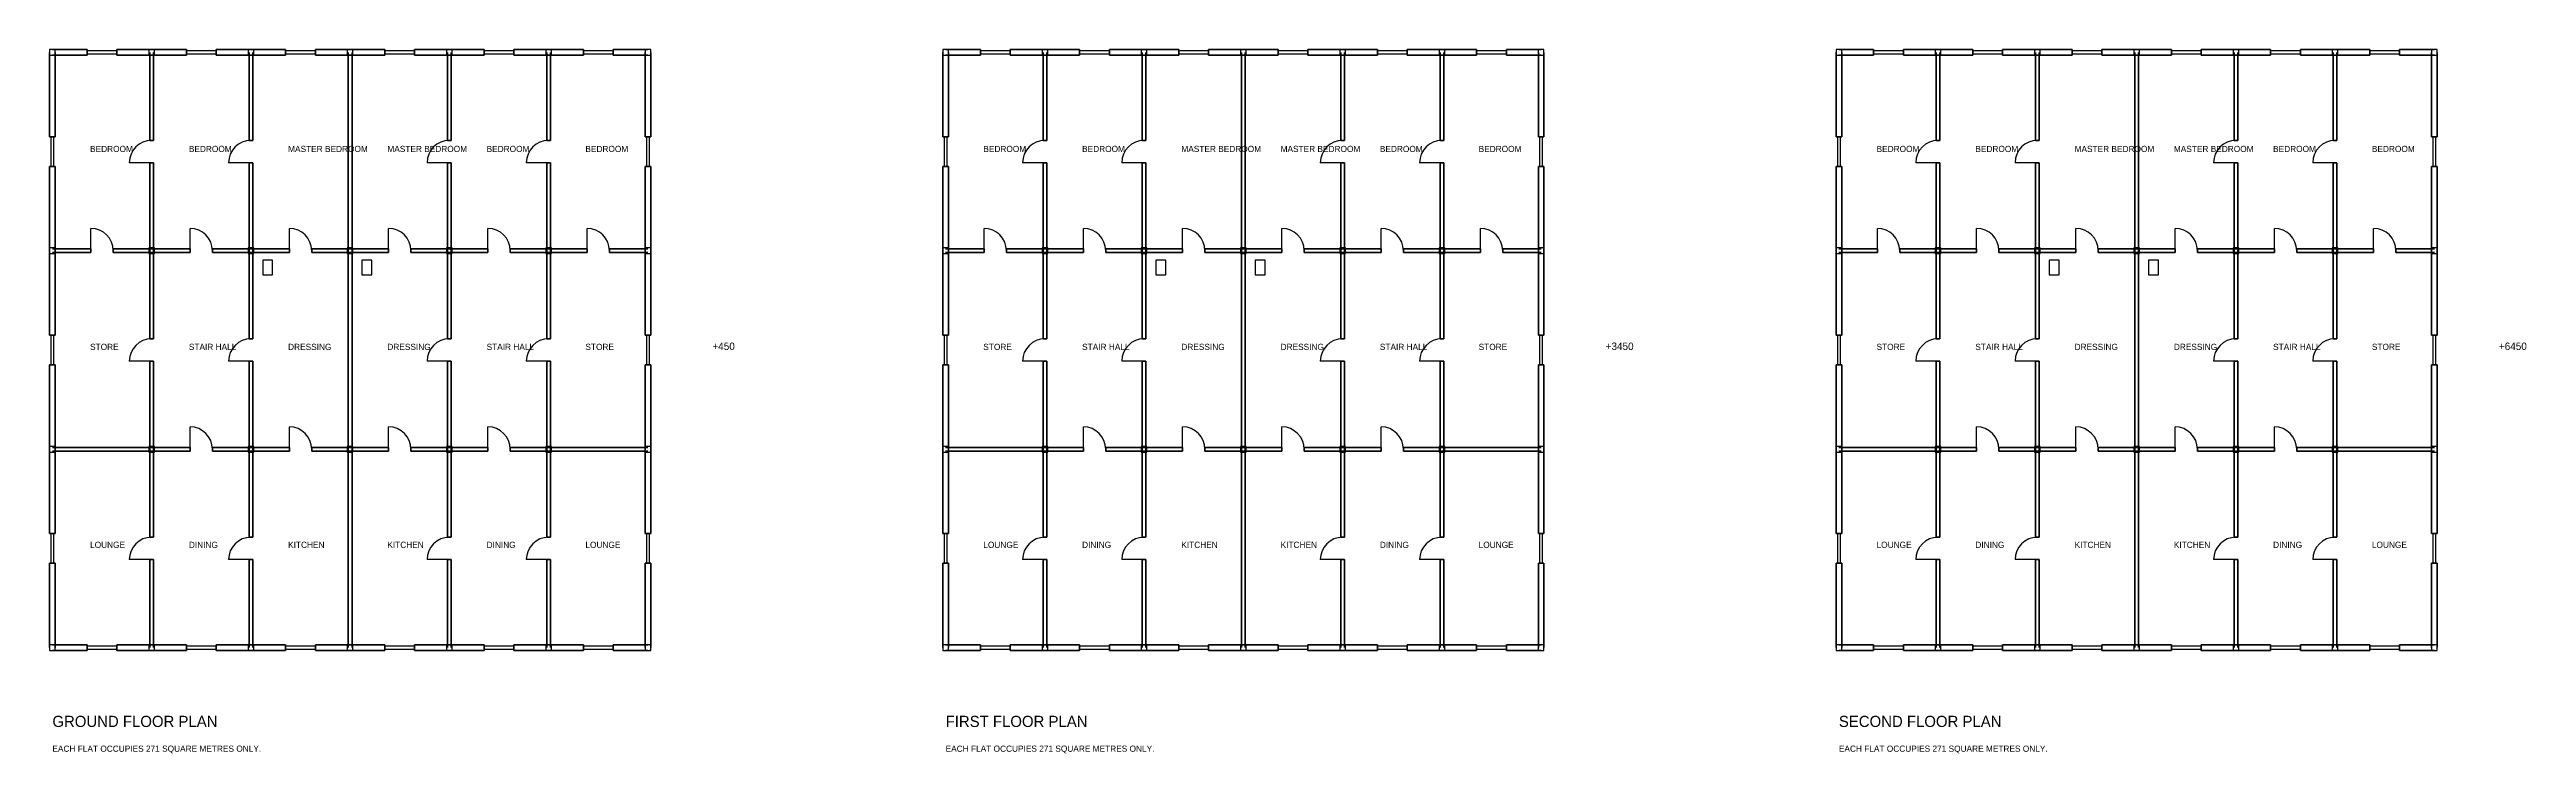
# Model space of a CAD drawing. Header units: millimetres. Extents: x -115 to 209599, y -4269 to 24115.
# Drawn here: x -115 to 99711, y -4269 to 24115 of the extents above; entities that cross this region are included whole.
import ezdxf

# ---------------------------------------------------------------- set-up
doc = ezdxf.new("R2010")
doc.units = ezdxf.units.MM
for name, color, linetype in [('COLUMN', 5, 'CONTINUOUS'), ('DOOR', 3, 'CONTINUOUS'), ('SANITARY', 7, 'CONTINUOUS'), ('TEXT', 6, 'CONTINUOUS'), ('WALL', 4, 'CONTINUOUS'), ('WIND', 2, 'CONTINUOUS')]:
    doc.layers.add(name, color=color, linetype=linetype)

# ---------------------------------------------------------------- blocks, each defined once
blk = doc.blocks.new('WIN-1200')
at = {"layer": 'WIND'}
blk.add_lwpolyline([(-600, -60), (600, -60), (600, 60), (-600, 60)], close=True, dxfattribs=at)
blk = doc.blocks.new('DOOR-900')
at = {"layer": 'DOOR'}
blk.add_line((-450, 0), (-450, 900), dxfattribs=at)
blk.add_arc((-450, 0), 900, 0, 90, dxfattribs=at)
blk = doc.blocks.new('WC-STD')
at = {"layer": 'SANITARY'}
blk.add_lwpolyline([(-200, -300), (200, -300), (200, 300), (-200, 300)], close=True, dxfattribs=at)

msp = doc.modelspace()

# ---------------------------------------------------------------- linework, layer by layer
at = {"layer": 'COLUMN'}
for points in [[(-115, 23885), (115, 23885), (115, 24115), (-115, 24115)], [(3885, 23885), (4115, 23885), (4115, 24115), (3885, 24115)], [(7885, 23885), (8115, 23885), (8115, 24115), (7885, 24115)], [(11885, 23885), (12115, 23885), (12115, 24115), (11885, 24115)], [(15885, 23885), (16115, 23885), (16115, 24115), (15885, 24115)], [(19885, 23885), (20115, 23885), (20115, 24115), (19885, 24115)], [(23885, 23885), (24115, 23885), (24115, 24115), (23885, 24115)], [(35885, 23885), (36115, 23885), (36115, 24115), (35885, 24115)], [(39885, 23885), (40115, 23885), (40115, 24115), (39885, 24115)], [(43885, 23885), (44115, 23885), (44115, 24115), (43885, 24115)], [(47885, 23885), (48115, 23885), (48115, 24115), (47885, 24115)], [(51885, 23885), (52115, 23885), (52115, 24115), (51885, 24115)], [(55885, 23885), (56115, 23885), (56115, 24115), (55885, 24115)], [(59885, 23885), (60115, 23885), (60115, 24115), (59885, 24115)], [(71885, 23885), (72115, 23885), (72115, 24115), (71885, 24115)], [(75885, 23885), (76115, 23885), (76115, 24115), (75885, 24115)], [(79885, 23885), (80115, 23885), (80115, 24115), (79885, 24115)], [(83885, 23885), (84115, 23885), (84115, 24115), (83885, 24115)], [(87885, 23885), (88115, 23885), (88115, 24115), (87885, 24115)], [(91885, 23885), (92115, 23885), (92115, 24115), (91885, 24115)], [(95885, 23885), (96115, 23885), (96115, 24115), (95885, 24115)], [(-115, 15885), (115, 15885), (115, 16115), (-115, 16115)], [(3885, 15885), (4115, 15885), (4115, 16115), (3885, 16115)], [(7885, 15885), (8115, 15885), (8115, 16115), (7885, 16115)], [(11885, 15885), (12115, 15885), (12115, 16115), (11885, 16115)], [(15885, 15885), (16115, 15885), (16115, 16115), (15885, 16115)], [(19885, 15885), (20115, 15885), (20115, 16115), (19885, 16115)], [(23885, 15885), (24115, 15885), (24115, 16115), (23885, 16115)], [(35885, 15885), (36115, 15885), (36115, 16115), (35885, 16115)], [(39885, 15885), (40115, 15885), (40115, 16115), (39885, 16115)], [(43885, 15885), (44115, 15885), (44115, 16115), (43885, 16115)], [(47885, 15885), (48115, 15885), (48115, 16115), (47885, 16115)], [(51885, 15885), (52115, 15885), (52115, 16115), (51885, 16115)], [(55885, 15885), (56115, 15885), (56115, 16115), (55885, 16115)], [(59885, 15885), (60115, 15885), (60115, 16115), (59885, 16115)], [(71885, 15885), (72115, 15885), (72115, 16115), (71885, 16115)], [(75885, 15885), (76115, 15885), (76115, 16115), (75885, 16115)], [(79885, 15885), (80115, 15885), (80115, 16115), (79885, 16115)], [(83885, 15885), (84115, 15885), (84115, 16115), (83885, 16115)], [(87885, 15885), (88115, 15885), (88115, 16115), (87885, 16115)], [(91885, 15885), (92115, 15885), (92115, 16115), (91885, 16115)], [(95885, 15885), (96115, 15885), (96115, 16115), (95885, 16115)], [(-115, 7885), (115, 7885), (115, 8115), (-115, 8115)], [(3885, 7885), (4115, 7885), (4115, 8115), (3885, 8115)], [(7885, 7885), (8115, 7885), (8115, 8115), (7885, 8115)], [(11885, 7885), (12115, 7885), (12115, 8115), (11885, 8115)], [(15885, 7885), (16115, 7885), (16115, 8115), (15885, 8115)], [(19885, 7885), (20115, 7885), (20115, 8115), (19885, 8115)], [(23885, 7885), (24115, 7885), (24115, 8115), (23885, 8115)], [(35885, 7885), (36115, 7885), (36115, 8115), (35885, 8115)], [(39885, 7885), (40115, 7885), (40115, 8115), (39885, 8115)], [(43885, 7885), (44115, 7885), (44115, 8115), (43885, 8115)], [(47885, 7885), (48115, 7885), (48115, 8115), (47885, 8115)], [(51885, 7885), (52115, 7885), (52115, 8115), (51885, 8115)], [(55885, 7885), (56115, 7885), (56115, 8115), (55885, 8115)], [(59885, 7885), (60115, 7885), (60115, 8115), (59885, 8115)], [(71885, 7885), (72115, 7885), (72115, 8115), (71885, 8115)], [(75885, 7885), (76115, 7885), (76115, 8115), (75885, 8115)], [(79885, 7885), (80115, 7885), (80115, 8115), (79885, 8115)], [(83885, 7885), (84115, 7885), (84115, 8115), (83885, 8115)], [(87885, 7885), (88115, 7885), (88115, 8115), (87885, 8115)], [(91885, 7885), (92115, 7885), (92115, 8115), (91885, 8115)], [(95885, 7885), (96115, 7885), (96115, 8115), (95885, 8115)], [(-115, -115), (115, -115), (115, 115), (-115, 115)], [(3885, -115), (4115, -115), (4115, 115), (3885, 115)], [(7885, -115), (8115, -115), (8115, 115), (7885, 115)], [(11885, -115), (12115, -115), (12115, 115), (11885, 115)], [(15885, -115), (16115, -115), (16115, 115), (15885, 115)], [(19885, -115), (20115, -115), (20115, 115), (19885, 115)], [(23885, -115), (24115, -115), (24115, 115), (23885, 115)], [(35885, -115), (36115, -115), (36115, 115), (35885, 115)], [(39885, -115), (40115, -115), (40115, 115), (39885, 115)], [(43885, -115), (44115, -115), (44115, 115), (43885, 115)], [(47885, -115), (48115, -115), (48115, 115), (47885, 115)], [(51885, -115), (52115, -115), (52115, 115), (51885, 115)], [(55885, -115), (56115, -115), (56115, 115), (55885, 115)], [(59885, -115), (60115, -115), (60115, 115), (59885, 115)], [(71885, -115), (72115, -115), (72115, 115), (71885, 115)], [(75885, -115), (76115, -115), (76115, 115), (75885, 115)], [(79885, -115), (80115, -115), (80115, 115), (79885, 115)], [(83885, -115), (84115, -115), (84115, 115), (83885, 115)], [(87885, -115), (88115, -115), (88115, 115), (87885, 115)], [(91885, -115), (92115, -115), (92115, 115), (91885, 115)], [(95885, -115), (96115, -115), (96115, 115), (95885, 115)]]:
    msp.add_lwpolyline(points, close=True, dxfattribs=at)
at = {"layer": 'WALL', "lineweight": 50}
for p, q in [((-112.5, 20600), (-112.5, 24000)), ((1400, 24112.5), (0, 24112.5)), ((112.5, 24000), (112.5, 20600)), ((1400, 23887.5), (1400, 24112.5)), ((4000, 24112.5), (2600, 24112.5)), ((2600, 23887.5), (2600, 24112.5)), ((3925, 20450), (3925, 24000)), ((5400, 24112.5), (4000, 24112.5)), ((4075, 24000), (4075, 20450)), ((5400, 23887.5), (5400, 24112.5)), ((8000, 24112.5), (6600, 24112.5)), ((6600, 23887.5), (6600, 24112.5)), ((7925, 20450), (7925, 24000)), ((9400, 24112.5), (8000, 24112.5)), ((8075, 24000), (8075, 20450)), ((9400, 23887.5), (9400, 24112.5)), ((12000, 24112.5), (10600, 24112.5)), ((10600, 23887.5), (10600, 24112.5)), ((11925, 16000), (11925, 24000)), ((13400, 24112.5), (12000, 24112.5)), ((12075, 24000), (12075, 16000)), ((13400, 23887.5), (13400, 24112.5)), ((16000, 24112.5), (14600, 24112.5)), ((14600, 23887.5), (14600, 24112.5)), ((15925, 20450), (15925, 24000)), ((17400, 24112.5), (16000, 24112.5)), ((16075, 24000), (16075, 20450)), ((17400, 23887.5), (17400, 24112.5)), ((20000, 24112.5), (18600, 24112.5)), ((18600, 23887.5), (18600, 24112.5)), ((19925, 20450), (19925, 24000)), ((21400, 24112.5), (20000, 24112.5)), ((20075, 24000), (20075, 20450)), ((21400, 23887.5), (21400, 24112.5)), ((24000, 24112.5), (22600, 24112.5)), ((22600, 23887.5), (22600, 24112.5)), ((23887.5, 20600), (23887.5, 24000)), ((24112.5, 24000), (24112.5, 20600)), ((35887.5, 20600), (35887.5, 24000)), ((37400, 24112.5), (36000, 24112.5)), ((36112.5, 24000), (36112.5, 20600)), ((37400, 23887.5), (37400, 24112.5)), ((40000, 24112.5), (38600, 24112.5)), ((38600, 23887.5), (38600, 24112.5)), ((39925, 20450), (39925, 24000)), ((41400, 24112.5), (40000, 24112.5)), ((40075, 24000), (40075, 20450)), ((41400, 23887.5), (41400, 24112.5)), ((44000, 24112.5), (42600, 24112.5)), ((42600, 23887.5), (42600, 24112.5)), ((43925, 20450), (43925, 24000)), ((45400, 24112.5), (44000, 24112.5)), ((44075, 24000), (44075, 20450)), ((45400, 23887.5), (45400, 24112.5)), ((48000, 24112.5), (46600, 24112.5)), ((46600, 23887.5), (46600, 24112.5)), ((47925, 16000), (47925, 24000)), ((49400, 24112.5), (48000, 24112.5)), ((48075, 24000), (48075, 16000)), ((49400, 23887.5), (49400, 24112.5)), ((52000, 24112.5), (50600, 24112.5)), ((50600, 23887.5), (50600, 24112.5)), ((51925, 20450), (51925, 24000)), ((53400, 24112.5), (52000, 24112.5)), ((52075, 24000), (52075, 20450)), ((53400, 23887.5), (53400, 24112.5)), ((56000, 24112.5), (54600, 24112.5)), ((54600, 23887.5), (54600, 24112.5)), ((55925, 20450), (55925, 24000)), ((57400, 24112.5), (56000, 24112.5)), ((56075, 24000), (56075, 20450)), ((57400, 23887.5), (57400, 24112.5)), ((60000, 24112.5), (58600, 24112.5)), ((58600, 23887.5), (58600, 24112.5)), ((59887.5, 20600), (59887.5, 24000)), ((60112.5, 24000), (60112.5, 20600)), ((71887.5, 20600), (71887.5, 24000)), ((73400, 24112.5), (72000, 24112.5)), ((72112.5, 24000), (72112.5, 20600)), ((73400, 23887.5), (73400, 24112.5)), ((76000, 24112.5), (74600, 24112.5)), ((74600, 23887.5), (74600, 24112.5)), ((75925, 20450), (75925, 24000)), ((77400, 24112.5), (76000, 24112.5)), ((76075, 24000), (76075, 20450)), ((77400, 23887.5), (77400, 24112.5)), ((80000, 24112.5), (78600, 24112.5)), ((78600, 23887.5), (78600, 24112.5)), ((79925, 20450), (79925, 24000)), ((81400, 24112.5), (80000, 24112.5)), ((80075, 24000), (80075, 20450)), ((81400, 23887.5), (81400, 24112.5)), ((84000, 24112.5), (82600, 24112.5)), ((82600, 23887.5), (82600, 24112.5)), ((83925, 16000), (83925, 24000)), ((85400, 24112.5), (84000, 24112.5)), ((84075, 24000), (84075, 16000)), ((85400, 23887.5), (85400, 24112.5)), ((88000, 24112.5), (86600, 24112.5)), ((86600, 23887.5), (86600, 24112.5)), ((87925, 20450), (87925, 24000)), ((89400, 24112.5), (88000, 24112.5)), ((88075, 24000), (88075, 20450)), ((89400, 23887.5), (89400, 24112.5)), ((92000, 24112.5), (90600, 24112.5)), ((90600, 23887.5), (90600, 24112.5)), ((91925, 20450), (91925, 24000)), ((93400, 24112.5), (92000, 24112.5)), ((92075, 24000), (92075, 20450)), ((93400, 23887.5), (93400, 24112.5)), ((96000, 24112.5), (94600, 24112.5)), ((94600, 23887.5), (94600, 24112.5)), ((95887.5, 20600), (95887.5, 24000)), ((96112.5, 24000), (96112.5, 20600)), ((0, 23887.5), (1400, 23887.5)), ((2600, 23887.5), (4000, 23887.5)), ((4000, 23887.5), (5400, 23887.5)), ((6600, 23887.5), (8000, 23887.5)), ((8000, 23887.5), (9400, 23887.5)), ((10600, 23887.5), (12000, 23887.5)), ((12000, 23887.5), (13400, 23887.5)), ((14600, 23887.5), (16000, 23887.5)), ((16000, 23887.5), (17400, 23887.5)), ((18600, 23887.5), (20000, 23887.5)), ((20000, 23887.5), (21400, 23887.5)), ((22600, 23887.5), (24000, 23887.5)), ((36000, 23887.5), (37400, 23887.5)), ((38600, 23887.5), (40000, 23887.5)), ((40000, 23887.5), (41400, 23887.5)), ((42600, 23887.5), (44000, 23887.5)), ((44000, 23887.5), (45400, 23887.5)), ((46600, 23887.5), (48000, 23887.5)), ((48000, 23887.5), (49400, 23887.5)), ((50600, 23887.5), (52000, 23887.5)), ((52000, 23887.5), (53400, 23887.5)), ((54600, 23887.5), (56000, 23887.5)), ((56000, 23887.5), (57400, 23887.5)), ((58600, 23887.5), (60000, 23887.5)), ((72000, 23887.5), (73400, 23887.5)), ((74600, 23887.5), (76000, 23887.5)), ((76000, 23887.5), (77400, 23887.5)), ((78600, 23887.5), (80000, 23887.5)), ((80000, 23887.5), (81400, 23887.5)), ((82600, 23887.5), (84000, 23887.5)), ((84000, 23887.5), (85400, 23887.5)), ((86600, 23887.5), (88000, 23887.5)), ((88000, 23887.5), (89400, 23887.5)), ((90600, 23887.5), (92000, 23887.5)), ((92000, 23887.5), (93400, 23887.5)), ((94600, 23887.5), (96000, 23887.5)), ((-112.5, 20600), (112.5, 20600)), ((3925, 20450), (4075, 20450)), ((7925, 20450), (8075, 20450)), ((15925, 20450), (16075, 20450)), ((19925, 20450), (20075, 20450)), ((23887.5, 20600), (24112.5, 20600)), ((35887.5, 20600), (36112.5, 20600)), ((39925, 20450), (40075, 20450)), ((43925, 20450), (44075, 20450)), ((51925, 20450), (52075, 20450)), ((55925, 20450), (56075, 20450)), ((59887.5, 20600), (60112.5, 20600)), ((71887.5, 20600), (72112.5, 20600)), ((75925, 20450), (76075, 20450)), ((79925, 20450), (80075, 20450)), ((87925, 20450), (88075, 20450)), ((91925, 20450), (92075, 20450)), ((95887.5, 20600), (96112.5, 20600)), ((-112.5, 16000), (-112.5, 19400)), ((-112.5, 19400), (112.5, 19400)), ((112.5, 19400), (112.5, 16000)), ((3925, 16000), (3925, 19550)), ((3925, 19550), (4075, 19550)), ((4075, 19550), (4075, 16000)), ((7925, 16000), (7925, 19550)), ((7925, 19550), (8075, 19550)), ((8075, 19550), (8075, 16000)), ((15925, 16000), (15925, 19550)), ((15925, 19550), (16075, 19550)), ((16075, 19550), (16075, 16000)), ((19925, 16000), (19925, 19550)), ((19925, 19550), (20075, 19550)), ((20075, 19550), (20075, 16000)), ((23887.5, 16000), (23887.5, 19400)), ((23887.5, 19400), (24112.5, 19400)), ((24112.5, 19400), (24112.5, 16000)), ((35887.5, 16000), (35887.5, 19400)), ((35887.5, 19400), (36112.5, 19400)), ((36112.5, 19400), (36112.5, 16000)), ((39925, 16000), (39925, 19550)), ((39925, 19550), (40075, 19550)), ((40075, 19550), (40075, 16000)), ((43925, 16000), (43925, 19550)), ((43925, 19550), (44075, 19550)), ((44075, 19550), (44075, 16000)), ((51925, 16000), (51925, 19550)), ((51925, 19550), (52075, 19550)), ((52075, 19550), (52075, 16000)), ((55925, 16000), (55925, 19550)), ((55925, 19550), (56075, 19550)), ((56075, 19550), (56075, 16000)), ((59887.5, 16000), (59887.5, 19400)), ((59887.5, 19400), (60112.5, 19400)), ((60112.5, 19400), (60112.5, 16000)), ((71887.5, 16000), (71887.5, 19400)), ((71887.5, 19400), (72112.5, 19400)), ((72112.5, 19400), (72112.5, 16000)), ((75925, 16000), (75925, 19550)), ((75925, 19550), (76075, 19550)), ((76075, 19550), (76075, 16000)), ((79925, 16000), (79925, 19550)), ((79925, 19550), (80075, 19550)), ((80075, 19550), (80075, 16000)), ((87925, 16000), (87925, 19550)), ((87925, 19550), (88075, 19550)), ((88075, 19550), (88075, 16000)), ((91925, 16000), (91925, 19550)), ((91925, 19550), (92075, 19550)), ((92075, 19550), (92075, 16000)), ((95887.5, 16000), (95887.5, 19400)), ((95887.5, 19400), (96112.5, 19400)), ((96112.5, 19400), (96112.5, 16000)), ((-112.5, 12600), (-112.5, 16000)), ((1550, 16075), (0, 16075)), ((112.5, 16000), (112.5, 12600)), ((1550, 15925), (1550, 16075)), ((4000, 16075), (2450, 16075)), ((2450, 15925), (2450, 16075)), ((3925, 12450), (3925, 16000)), ((5550, 16075), (4000, 16075)), ((4075, 16000), (4075, 12450)), ((5550, 15925), (5550, 16075)), ((8000, 16075), (6450, 16075)), ((6450, 15925), (6450, 16075)), ((7925, 12450), (7925, 16000)), ((9550, 16075), (8000, 16075)), ((8075, 16000), (8075, 12450)), ((9550, 15925), (9550, 16075)), ((12000, 16075), (10450, 16075)), ((10450, 15925), (10450, 16075)), ((11925, 8000), (11925, 16000)), ((13550, 16075), (12000, 16075)), ((12075, 16000), (12075, 8000)), ((13550, 15925), (13550, 16075)), ((16000, 16075), (14450, 16075)), ((14450, 15925), (14450, 16075)), ((15925, 12450), (15925, 16000)), ((17550, 16075), (16000, 16075)), ((16075, 16000), (16075, 12450)), ((17550, 15925), (17550, 16075)), ((20000, 16075), (18450, 16075)), ((18450, 15925), (18450, 16075)), ((19925, 12450), (19925, 16000)), ((21550, 16075), (20000, 16075)), ((20075, 16000), (20075, 12450)), ((21550, 15925), (21550, 16075)), ((24000, 16075), (22450, 16075)), ((22450, 15925), (22450, 16075)), ((23887.5, 12600), (23887.5, 16000)), ((24112.5, 16000), (24112.5, 12600)), ((35887.5, 12600), (35887.5, 16000)), ((37550, 16075), (36000, 16075)), ((36112.5, 16000), (36112.5, 12600)), ((37550, 15925), (37550, 16075)), ((40000, 16075), (38450, 16075)), ((38450, 15925), (38450, 16075)), ((39925, 12450), (39925, 16000)), ((41550, 16075), (40000, 16075)), ((40075, 16000), (40075, 12450)), ((41550, 15925), (41550, 16075)), ((44000, 16075), (42450, 16075)), ((42450, 15925), (42450, 16075)), ((43925, 12450), (43925, 16000)), ((45550, 16075), (44000, 16075)), ((44075, 16000), (44075, 12450)), ((45550, 15925), (45550, 16075)), ((48000, 16075), (46450, 16075)), ((46450, 15925), (46450, 16075)), ((47925, 8000), (47925, 16000)), ((49550, 16075), (48000, 16075)), ((48075, 16000), (48075, 8000)), ((49550, 15925), (49550, 16075)), ((52000, 16075), (50450, 16075)), ((50450, 15925), (50450, 16075)), ((51925, 12450), (51925, 16000)), ((53550, 16075), (52000, 16075)), ((52075, 16000), (52075, 12450)), ((53550, 15925), (53550, 16075)), ((56000, 16075), (54450, 16075)), ((54450, 15925), (54450, 16075)), ((55925, 12450), (55925, 16000)), ((57550, 16075), (56000, 16075)), ((56075, 16000), (56075, 12450)), ((57550, 15925), (57550, 16075)), ((60000, 16075), (58450, 16075)), ((58450, 15925), (58450, 16075)), ((59887.5, 12600), (59887.5, 16000)), ((60112.5, 16000), (60112.5, 12600)), ((71887.5, 12600), (71887.5, 16000)), ((73550, 16075), (72000, 16075)), ((72112.5, 16000), (72112.5, 12600)), ((73550, 15925), (73550, 16075)), ((76000, 16075), (74450, 16075)), ((74450, 15925), (74450, 16075)), ((75925, 12450), (75925, 16000)), ((77550, 16075), (76000, 16075)), ((76075, 16000), (76075, 12450)), ((77550, 15925), (77550, 16075)), ((80000, 16075), (78450, 16075)), ((78450, 15925), (78450, 16075)), ((79925, 12450), (79925, 16000)), ((81550, 16075), (80000, 16075)), ((80075, 16000), (80075, 12450)), ((81550, 15925), (81550, 16075)), ((84000, 16075), (82450, 16075)), ((82450, 15925), (82450, 16075)), ((83925, 8000), (83925, 16000)), ((85550, 16075), (84000, 16075)), ((84075, 16000), (84075, 8000)), ((85550, 15925), (85550, 16075)), ((88000, 16075), (86450, 16075)), ((86450, 15925), (86450, 16075)), ((87925, 12450), (87925, 16000)), ((89550, 16075), (88000, 16075)), ((88075, 16000), (88075, 12450)), ((89550, 15925), (89550, 16075)), ((92000, 16075), (90450, 16075)), ((90450, 15925), (90450, 16075)), ((91925, 12450), (91925, 16000)), ((93550, 16075), (92000, 16075)), ((92075, 16000), (92075, 12450)), ((93550, 15925), (93550, 16075)), ((96000, 16075), (94450, 16075)), ((94450, 15925), (94450, 16075)), ((95887.5, 12600), (95887.5, 16000)), ((96112.5, 16000), (96112.5, 12600)), ((0, 15925), (1550, 15925)), ((2450, 15925), (4000, 15925)), ((4000, 15925), (5550, 15925)), ((6450, 15925), (8000, 15925)), ((8000, 15925), (9550, 15925)), ((10450, 15925), (12000, 15925)), ((12000, 15925), (13550, 15925)), ((14450, 15925), (16000, 15925)), ((16000, 15925), (17550, 15925)), ((18450, 15925), (20000, 15925)), ((20000, 15925), (21550, 15925)), ((22450, 15925), (24000, 15925)), ((36000, 15925), (37550, 15925)), ((38450, 15925), (40000, 15925)), ((40000, 15925), (41550, 15925)), ((42450, 15925), (44000, 15925)), ((44000, 15925), (45550, 15925)), ((46450, 15925), (48000, 15925)), ((48000, 15925), (49550, 15925)), ((50450, 15925), (52000, 15925)), ((52000, 15925), (53550, 15925)), ((54450, 15925), (56000, 15925)), ((56000, 15925), (57550, 15925)), ((58450, 15925), (60000, 15925)), ((72000, 15925), (73550, 15925)), ((74450, 15925), (76000, 15925)), ((76000, 15925), (77550, 15925)), ((78450, 15925), (80000, 15925)), ((80000, 15925), (81550, 15925)), ((82450, 15925), (84000, 15925)), ((84000, 15925), (85550, 15925)), ((86450, 15925), (88000, 15925)), ((88000, 15925), (89550, 15925)), ((90450, 15925), (92000, 15925)), ((92000, 15925), (93550, 15925)), ((94450, 15925), (96000, 15925)), ((-112.5, 12600), (112.5, 12600)), ((3925, 12450), (4075, 12450)), ((7925, 12450), (8075, 12450)), ((15925, 12450), (16075, 12450)), ((19925, 12450), (20075, 12450)), ((23887.5, 12600), (24112.5, 12600)), ((35887.5, 12600), (36112.5, 12600)), ((39925, 12450), (40075, 12450)), ((43925, 12450), (44075, 12450)), ((51925, 12450), (52075, 12450)), ((55925, 12450), (56075, 12450)), ((59887.5, 12600), (60112.5, 12600)), ((71887.5, 12600), (72112.5, 12600)), ((75925, 12450), (76075, 12450)), ((79925, 12450), (80075, 12450)), ((87925, 12450), (88075, 12450)), ((91925, 12450), (92075, 12450)), ((95887.5, 12600), (96112.5, 12600)), ((-112.5, 8000), (-112.5, 11400)), ((-112.5, 11400), (112.5, 11400)), ((112.5, 11400), (112.5, 8000)), ((3925, 8000), (3925, 11550)), ((3925, 11550), (4075, 11550)), ((4075, 11550), (4075, 8000)), ((7925, 8000), (7925, 11550)), ((7925, 11550), (8075, 11550)), ((8075, 11550), (8075, 8000)), ((15925, 8000), (15925, 11550)), ((15925, 11550), (16075, 11550)), ((16075, 11550), (16075, 8000)), ((19925, 8000), (19925, 11550)), ((19925, 11550), (20075, 11550)), ((20075, 11550), (20075, 8000)), ((23887.5, 8000), (23887.5, 11400)), ((23887.5, 11400), (24112.5, 11400)), ((24112.5, 11400), (24112.5, 8000)), ((35887.5, 8000), (35887.5, 11400)), ((35887.5, 11400), (36112.5, 11400)), ((36112.5, 11400), (36112.5, 8000)), ((39925, 8000), (39925, 11550)), ((39925, 11550), (40075, 11550)), ((40075, 11550), (40075, 8000)), ((43925, 8000), (43925, 11550)), ((43925, 11550), (44075, 11550)), ((44075, 11550), (44075, 8000)), ((51925, 8000), (51925, 11550)), ((51925, 11550), (52075, 11550)), ((52075, 11550), (52075, 8000)), ((55925, 8000), (55925, 11550)), ((55925, 11550), (56075, 11550)), ((56075, 11550), (56075, 8000)), ((59887.5, 8000), (59887.5, 11400)), ((59887.5, 11400), (60112.5, 11400)), ((60112.5, 11400), (60112.5, 8000)), ((71887.5, 8000), (71887.5, 11400)), ((71887.5, 11400), (72112.5, 11400)), ((72112.5, 11400), (72112.5, 8000)), ((75925, 8000), (75925, 11550)), ((75925, 11550), (76075, 11550)), ((76075, 11550), (76075, 8000)), ((79925, 8000), (79925, 11550)), ((79925, 11550), (80075, 11550)), ((80075, 11550), (80075, 8000)), ((87925, 8000), (87925, 11550)), ((87925, 11550), (88075, 11550)), ((88075, 11550), (88075, 8000)), ((91925, 8000), (91925, 11550)), ((91925, 11550), (92075, 11550)), ((92075, 11550), (92075, 8000)), ((95887.5, 8000), (95887.5, 11400)), ((95887.5, 11400), (96112.5, 11400)), ((96112.5, 11400), (96112.5, 8000)), ((-112.5, 4600), (-112.5, 8000)), ((4000, 8075), (0, 8075)), ((112.5, 8000), (112.5, 4600)), ((3925, 4450), (3925, 8000)), ((5550, 8075), (4000, 8075)), ((4075, 8000), (4075, 4450)), ((5550, 7925), (5550, 8075)), ((8000, 8075), (6450, 8075)), ((6450, 7925), (6450, 8075)), ((7925, 4450), (7925, 8000)), ((9550, 8075), (8000, 8075)), ((8075, 8000), (8075, 4450)), ((9550, 7925), (9550, 8075)), ((12000, 8075), (10450, 8075)), ((10450, 7925), (10450, 8075)), ((11925, 0), (11925, 8000)), ((13550, 8075), (12000, 8075)), ((12075, 8000), (12075, 0)), ((13550, 7925), (13550, 8075)), ((16000, 8075), (14450, 8075)), ((14450, 7925), (14450, 8075)), ((15925, 4450), (15925, 8000)), ((17550, 8075), (16000, 8075)), ((16075, 8000), (16075, 4450)), ((17550, 7925), (17550, 8075)), ((20000, 8075), (18450, 8075)), ((18450, 7925), (18450, 8075)), ((19925, 4450), (19925, 8000)), ((24000, 8075), (20000, 8075)), ((20075, 8000), (20075, 4450)), ((23887.5, 4600), (23887.5, 8000)), ((24112.5, 8000), (24112.5, 4600)), ((35887.5, 4600), (35887.5, 8000)), ((40000, 8075), (36000, 8075)), ((36112.5, 8000), (36112.5, 4600)), ((39925, 4450), (39925, 8000)), ((41550, 8075), (40000, 8075)), ((40075, 8000), (40075, 4450)), ((41550, 7925), (41550, 8075)), ((44000, 8075), (42450, 8075)), ((42450, 7925), (42450, 8075)), ((43925, 4450), (43925, 8000)), ((45550, 8075), (44000, 8075)), ((44075, 8000), (44075, 4450)), ((45550, 7925), (45550, 8075)), ((48000, 8075), (46450, 8075)), ((46450, 7925), (46450, 8075)), ((47925, 0), (47925, 8000)), ((49550, 8075), (48000, 8075)), ((48075, 8000), (48075, 0)), ((49550, 7925), (49550, 8075)), ((52000, 8075), (50450, 8075)), ((50450, 7925), (50450, 8075)), ((51925, 4450), (51925, 8000)), ((53550, 8075), (52000, 8075)), ((52075, 8000), (52075, 4450)), ((53550, 7925), (53550, 8075)), ((56000, 8075), (54450, 8075)), ((54450, 7925), (54450, 8075)), ((55925, 4450), (55925, 8000)), ((60000, 8075), (56000, 8075)), ((56075, 8000), (56075, 4450)), ((59887.5, 4600), (59887.5, 8000)), ((60112.5, 8000), (60112.5, 4600)), ((71887.5, 4600), (71887.5, 8000)), ((76000, 8075), (72000, 8075)), ((72112.5, 8000), (72112.5, 4600)), ((75925, 4450), (75925, 8000)), ((77550, 8075), (76000, 8075)), ((76075, 8000), (76075, 4450)), ((77550, 7925), (77550, 8075)), ((80000, 8075), (78450, 8075)), ((78450, 7925), (78450, 8075)), ((79925, 4450), (79925, 8000)), ((81550, 8075), (80000, 8075)), ((80075, 8000), (80075, 4450)), ((81550, 7925), (81550, 8075)), ((84000, 8075), (82450, 8075)), ((82450, 7925), (82450, 8075)), ((83925, 0), (83925, 8000)), ((85550, 8075), (84000, 8075)), ((84075, 8000), (84075, 0)), ((85550, 7925), (85550, 8075)), ((88000, 8075), (86450, 8075)), ((86450, 7925), (86450, 8075)), ((87925, 4450), (87925, 8000)), ((89550, 8075), (88000, 8075)), ((88075, 8000), (88075, 4450)), ((89550, 7925), (89550, 8075)), ((92000, 8075), (90450, 8075)), ((90450, 7925), (90450, 8075)), ((91925, 4450), (91925, 8000)), ((96000, 8075), (92000, 8075)), ((92075, 8000), (92075, 4450)), ((95887.5, 4600), (95887.5, 8000)), ((96112.5, 8000), (96112.5, 4600)), ((0, 7925), (4000, 7925)), ((4000, 7925), (5550, 7925)), ((6450, 7925), (8000, 7925)), ((8000, 7925), (9550, 7925)), ((10450, 7925), (12000, 7925)), ((12000, 7925), (13550, 7925)), ((14450, 7925), (16000, 7925)), ((16000, 7925), (17550, 7925)), ((18450, 7925), (20000, 7925)), ((20000, 7925), (24000, 7925)), ((36000, 7925), (40000, 7925)), ((40000, 7925), (41550, 7925)), ((42450, 7925), (44000, 7925)), ((44000, 7925), (45550, 7925)), ((46450, 7925), (48000, 7925)), ((48000, 7925), (49550, 7925)), ((50450, 7925), (52000, 7925)), ((52000, 7925), (53550, 7925)), ((54450, 7925), (56000, 7925)), ((56000, 7925), (60000, 7925)), ((72000, 7925), (76000, 7925)), ((76000, 7925), (77550, 7925)), ((78450, 7925), (80000, 7925)), ((80000, 7925), (81550, 7925)), ((82450, 7925), (84000, 7925)), ((84000, 7925), (85550, 7925)), ((86450, 7925), (88000, 7925)), ((88000, 7925), (89550, 7925)), ((90450, 7925), (92000, 7925)), ((92000, 7925), (96000, 7925)), ((-112.5, 4600), (112.5, 4600)), ((3925, 4450), (4075, 4450)), ((7925, 4450), (8075, 4450)), ((15925, 4450), (16075, 4450)), ((19925, 4450), (20075, 4450)), ((23887.5, 4600), (24112.5, 4600)), ((35887.5, 4600), (36112.5, 4600)), ((39925, 4450), (40075, 4450)), ((43925, 4450), (44075, 4450)), ((51925, 4450), (52075, 4450)), ((55925, 4450), (56075, 4450)), ((59887.5, 4600), (60112.5, 4600)), ((71887.5, 4600), (72112.5, 4600)), ((75925, 4450), (76075, 4450)), ((79925, 4450), (80075, 4450)), ((87925, 4450), (88075, 4450)), ((91925, 4450), (92075, 4450)), ((95887.5, 4600), (96112.5, 4600)), ((-112.5, 0), (-112.5, 3400)), ((-112.5, 3400), (112.5, 3400)), ((112.5, 3400), (112.5, 0)), ((3925, 0), (3925, 3550)), ((3925, 3550), (4075, 3550)), ((4075, 3550), (4075, 0)), ((7925, 0), (7925, 3550)), ((7925, 3550), (8075, 3550)), ((8075, 3550), (8075, 0)), ((15925, 0), (15925, 3550)), ((15925, 3550), (16075, 3550)), ((16075, 3550), (16075, 0)), ((19925, 0), (19925, 3550)), ((19925, 3550), (20075, 3550)), ((20075, 3550), (20075, 0)), ((23887.5, 0), (23887.5, 3400)), ((23887.5, 3400), (24112.5, 3400)), ((24112.5, 3400), (24112.5, 0)), ((35887.5, 0), (35887.5, 3400)), ((35887.5, 3400), (36112.5, 3400)), ((36112.5, 3400), (36112.5, 0)), ((39925, 0), (39925, 3550)), ((39925, 3550), (40075, 3550)), ((40075, 3550), (40075, 0)), ((43925, 0), (43925, 3550)), ((43925, 3550), (44075, 3550)), ((44075, 3550), (44075, 0)), ((51925, 0), (51925, 3550)), ((51925, 3550), (52075, 3550)), ((52075, 3550), (52075, 0)), ((55925, 0), (55925, 3550)), ((55925, 3550), (56075, 3550)), ((56075, 3550), (56075, 0)), ((59887.5, 0), (59887.5, 3400)), ((59887.5, 3400), (60112.5, 3400)), ((60112.5, 3400), (60112.5, 0)), ((71887.5, 0), (71887.5, 3400)), ((71887.5, 3400), (72112.5, 3400)), ((72112.5, 3400), (72112.5, 0)), ((75925, 0), (75925, 3550)), ((75925, 3550), (76075, 3550)), ((76075, 3550), (76075, 0)), ((79925, 0), (79925, 3550)), ((79925, 3550), (80075, 3550)), ((80075, 3550), (80075, 0)), ((87925, 0), (87925, 3550)), ((87925, 3550), (88075, 3550)), ((88075, 3550), (88075, 0)), ((91925, 0), (91925, 3550)), ((91925, 3550), (92075, 3550)), ((92075, 3550), (92075, 0)), ((95887.5, 0), (95887.5, 3400)), ((95887.5, 3400), (96112.5, 3400)), ((96112.5, 3400), (96112.5, 0)), ((1400, 112.5), (0, 112.5)), ((1400, -112.5), (1400, 112.5)), ((4000, 112.5), (2600, 112.5)), ((2600, -112.5), (2600, 112.5)), ((5400, 112.5), (4000, 112.5)), ((5400, -112.5), (5400, 112.5)), ((8000, 112.5), (6600, 112.5)), ((6600, -112.5), (6600, 112.5)), ((9400, 112.5), (8000, 112.5)), ((9400, -112.5), (9400, 112.5)), ((12000, 112.5), (10600, 112.5)), ((10600, -112.5), (10600, 112.5)), ((13400, 112.5), (12000, 112.5)), ((13400, -112.5), (13400, 112.5)), ((16000, 112.5), (14600, 112.5)), ((14600, -112.5), (14600, 112.5)), ((17400, 112.5), (16000, 112.5)), ((17400, -112.5), (17400, 112.5)), ((20000, 112.5), (18600, 112.5)), ((18600, -112.5), (18600, 112.5)), ((21400, 112.5), (20000, 112.5)), ((21400, -112.5), (21400, 112.5)), ((24000, 112.5), (22600, 112.5)), ((22600, -112.5), (22600, 112.5)), ((37400, 112.5), (36000, 112.5)), ((37400, -112.5), (37400, 112.5)), ((40000, 112.5), (38600, 112.5)), ((38600, -112.5), (38600, 112.5)), ((41400, 112.5), (40000, 112.5)), ((41400, -112.5), (41400, 112.5)), ((44000, 112.5), (42600, 112.5)), ((42600, -112.5), (42600, 112.5)), ((45400, 112.5), (44000, 112.5)), ((45400, -112.5), (45400, 112.5)), ((48000, 112.5), (46600, 112.5)), ((46600, -112.5), (46600, 112.5)), ((49400, 112.5), (48000, 112.5)), ((49400, -112.5), (49400, 112.5)), ((52000, 112.5), (50600, 112.5)), ((50600, -112.5), (50600, 112.5)), ((53400, 112.5), (52000, 112.5)), ((53400, -112.5), (53400, 112.5)), ((56000, 112.5), (54600, 112.5)), ((54600, -112.5), (54600, 112.5)), ((57400, 112.5), (56000, 112.5)), ((57400, -112.5), (57400, 112.5)), ((60000, 112.5), (58600, 112.5)), ((58600, -112.5), (58600, 112.5)), ((73400, 112.5), (72000, 112.5)), ((73400, -112.5), (73400, 112.5)), ((76000, 112.5), (74600, 112.5)), ((74600, -112.5), (74600, 112.5)), ((77400, 112.5), (76000, 112.5)), ((77400, -112.5), (77400, 112.5)), ((80000, 112.5), (78600, 112.5)), ((78600, -112.5), (78600, 112.5)), ((81400, 112.5), (80000, 112.5)), ((81400, -112.5), (81400, 112.5)), ((84000, 112.5), (82600, 112.5)), ((82600, -112.5), (82600, 112.5)), ((85400, 112.5), (84000, 112.5)), ((85400, -112.5), (85400, 112.5)), ((88000, 112.5), (86600, 112.5)), ((86600, -112.5), (86600, 112.5)), ((89400, 112.5), (88000, 112.5)), ((89400, -112.5), (89400, 112.5)), ((92000, 112.5), (90600, 112.5)), ((90600, -112.5), (90600, 112.5)), ((93400, 112.5), (92000, 112.5)), ((93400, -112.5), (93400, 112.5)), ((96000, 112.5), (94600, 112.5)), ((94600, -112.5), (94600, 112.5)), ((0, -112.5), (1400, -112.5)), ((2600, -112.5), (4000, -112.5)), ((4000, -112.5), (5400, -112.5)), ((6600, -112.5), (8000, -112.5)), ((8000, -112.5), (9400, -112.5)), ((10600, -112.5), (12000, -112.5)), ((12000, -112.5), (13400, -112.5)), ((14600, -112.5), (16000, -112.5)), ((16000, -112.5), (17400, -112.5)), ((18600, -112.5), (20000, -112.5)), ((20000, -112.5), (21400, -112.5)), ((22600, -112.5), (24000, -112.5)), ((36000, -112.5), (37400, -112.5)), ((38600, -112.5), (40000, -112.5)), ((40000, -112.5), (41400, -112.5)), ((42600, -112.5), (44000, -112.5)), ((44000, -112.5), (45400, -112.5)), ((46600, -112.5), (48000, -112.5)), ((48000, -112.5), (49400, -112.5)), ((50600, -112.5), (52000, -112.5)), ((52000, -112.5), (53400, -112.5)), ((54600, -112.5), (56000, -112.5)), ((56000, -112.5), (57400, -112.5)), ((58600, -112.5), (60000, -112.5)), ((72000, -112.5), (73400, -112.5)), ((74600, -112.5), (76000, -112.5)), ((76000, -112.5), (77400, -112.5)), ((78600, -112.5), (80000, -112.5)), ((80000, -112.5), (81400, -112.5)), ((82600, -112.5), (84000, -112.5)), ((84000, -112.5), (85400, -112.5)), ((86600, -112.5), (88000, -112.5)), ((88000, -112.5), (89400, -112.5)), ((90600, -112.5), (92000, -112.5)), ((92000, -112.5), (93400, -112.5)), ((94600, -112.5), (96000, -112.5))]:
    msp.add_line(p, q, dxfattribs=at)

# ---------------------------------------------------------------- block references
at = {"layer": 'DOOR', "rotation": 90}
for p in [(4000, 20000), (8000, 20000), (16000, 20000), (20000, 20000), (40000, 20000), (44000, 20000), (52000, 20000), (56000, 20000), (76000, 20000), (80000, 20000), (88000, 20000), (92000, 20000), (4000, 12000), (8000, 12000), (16000, 12000), (20000, 12000), (40000, 12000), (44000, 12000), (52000, 12000), (56000, 12000), (76000, 12000), (80000, 12000), (88000, 12000), (92000, 12000), (4000, 4000), (8000, 4000), (16000, 4000), (20000, 4000), (40000, 4000), (44000, 4000), (52000, 4000), (56000, 4000), (76000, 4000), (80000, 4000), (88000, 4000), (92000, 4000)]:
    msp.add_blockref('DOOR-900', p, dxfattribs=at)
at = {"layer": 'DOOR'}
for p in [(2000, 16000), (6000, 16000), (10000, 16000), (14000, 16000), (18000, 16000), (22000, 16000), (38000, 16000), (42000, 16000), (46000, 16000), (50000, 16000), (54000, 16000), (58000, 16000), (74000, 16000), (78000, 16000), (82000, 16000), (86000, 16000), (90000, 16000), (94000, 16000), (6000, 8000), (10000, 8000), (14000, 8000), (18000, 8000), (42000, 8000), (46000, 8000), (50000, 8000), (54000, 8000), (78000, 8000), (82000, 8000), (86000, 8000), (90000, 8000)]:
    msp.add_blockref('DOOR-900', p, dxfattribs=at)
at = {"layer": 'SANITARY'}
for p in [(8675, 15325), (12675, 15325), (44675, 15325), (48675, 15325), (80675, 15325), (84675, 15325)]:
    msp.add_blockref('WC-STD', p, dxfattribs=at)
at = {"layer": 'WIND'}
for p in [(2000, 24000), (6000, 24000), (10000, 24000), (14000, 24000), (18000, 24000), (22000, 24000), (38000, 24000), (42000, 24000), (46000, 24000), (50000, 24000), (54000, 24000), (58000, 24000), (74000, 24000), (78000, 24000), (82000, 24000), (86000, 24000), (90000, 24000), (94000, 24000), (2000, 0), (6000, 0), (10000, 0), (14000, 0), (18000, 0), (22000, 0), (38000, 0), (42000, 0), (46000, 0), (50000, 0), (54000, 0), (58000, 0), (74000, 0), (78000, 0), (82000, 0), (86000, 0), (90000, 0), (94000, 0)]:
    msp.add_blockref('WIN-1200', p, dxfattribs=at)
at = {"layer": 'WIND', "rotation": 90}
for p in [(0, 20000), (24000, 20000), (36000, 20000), (60000, 20000), (72000, 20000), (96000, 20000), (0, 12000), (24000, 12000), (36000, 12000), (60000, 12000), (72000, 12000), (96000, 12000), (0, 4000), (24000, 4000), (36000, 4000), (60000, 4000), (72000, 4000), (96000, 4000)]:
    msp.add_blockref('WIN-1200', p, dxfattribs=at)

# ---------------------------------------------------------------- texts
at = {"layer": 'TEXT'}
for s, height, p in [('BEDROOM', 250, (1518.8, 19981.2)), ('BEDROOM', 250, (5500, 19981.2)), ('MASTER BEDROOM', 250, (9500, 19981.2)), ('MASTER BEDROOM', 250, (13500, 19981.2)), ('BEDROOM', 250, (17500, 19981.2)), ('BEDROOM', 250, (21481.2, 19981.2)), ('BEDROOM', 250, (37518.8, 19981.2)), ('BEDROOM', 250, (41500, 19981.2)), ('MASTER BEDROOM', 250, (45500, 19981.2)), ('MASTER BEDROOM', 250, (49500, 19981.2)), ('BEDROOM', 250, (53500, 19981.2)), ('BEDROOM', 250, (57481.2, 19981.2)), ('BEDROOM', 250, (73518.8, 19981.2)), ('BEDROOM', 250, (77500, 19981.2)), ('MASTER BEDROOM', 250, (81500, 19981.2)), ('MASTER BEDROOM', 250, (85500, 19981.2)), ('BEDROOM', 250, (89500, 19981.2)), ('BEDROOM', 250, (93481.2, 19981.2)), ('STORE', 250, (1518.8, 12000)), ('STAIR HALL', 250, (5500, 12000)), ('DRESSING', 250, (9500, 12000)), ('DRESSING', 250, (13500, 12000)), ('STAIR HALL', 250, (17500, 12000)), ('STORE', 250, (21481.2, 12000)), ('+450', 300, (26600, 12000)), ('STORE', 250, (37518.8, 12000)), ('STAIR HALL', 250, (41500, 12000)), ('DRESSING', 250, (45500, 12000)), ('DRESSING', 250, (49500, 12000)), ('STAIR HALL', 250, (53500, 12000)), ('STORE', 250, (57481.2, 12000)), ('+3450', 300, (62600, 12000)), ('STORE', 250, (73518.8, 12000)), ('STAIR HALL', 250, (77500, 12000)), ('DRESSING', 250, (81500, 12000)), ('DRESSING', 250, (85500, 12000)), ('STAIR HALL', 250, (89500, 12000)), ('STORE', 250, (93481.2, 12000)), ('+6450', 300, (98600, 12000)), ('LOUNGE', 250, (1518.8, 4018.8)), ('DINING', 250, (5500, 4018.8)), ('KITCHEN', 250, (9500, 4018.8)), ('KITCHEN', 250, (13500, 4018.8)), ('DINING', 250, (17500, 4018.8)), ('LOUNGE', 250, (21481.2, 4018.8)), ('LOUNGE', 250, (37518.8, 4018.8)), ('DINING', 250, (41500, 4018.8)), ('KITCHEN', 250, (45500, 4018.8)), ('KITCHEN', 250, (49500, 4018.8)), ('DINING', 250, (53500, 4018.8)), ('LOUNGE', 250, (57481.2, 4018.8)), ('LOUNGE', 250, (73518.8, 4018.8)), ('DINING', 250, (77500, 4018.8)), ('KITCHEN', 250, (81500, 4018.8)), ('KITCHEN', 250, (85500, 4018.8)), ('DINING', 250, (89500, 4018.8)), ('LOUNGE', 250, (93481.2, 4018.8)), ('GROUND FLOOR PLAN', 450, (0, -3200)), ('FIRST FLOOR PLAN', 450, (36000, -3200)), ('SECOND FLOOR PLAN', 450, (72000, -3200)), ('EACH FLAT OCCUPIES 271 SQUARE METRES ONLY.', 250, (0, -4200)), ('EACH FLAT OCCUPIES 271 SQUARE METRES ONLY.', 250, (36000, -4200)), ('EACH FLAT OCCUPIES 271 SQUARE METRES ONLY.', 250, (72000, -4200))]:
    msp.add_text(s, height=height, dxfattribs=at).set_placement(p)

doc.saveas('drawing.dxf')
